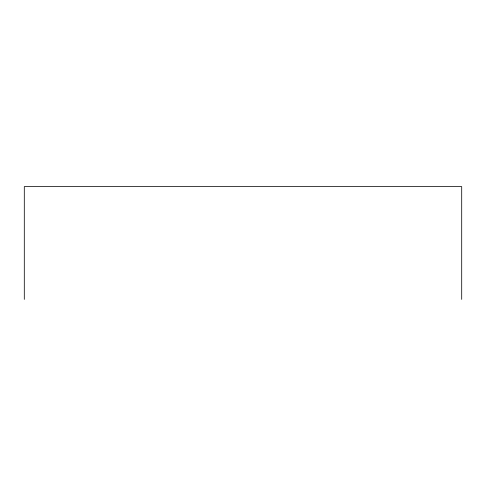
<?xml version="1.0" encoding="UTF-8"?>
<svg xmlns="http://www.w3.org/2000/svg" width="486" height="486" viewBox="0 0 486 486"><rect width="100%" height="100%" fill="white"/><g stroke="black" fill="none" stroke-linecap="round" stroke-linejoin="round"><path stroke-width="0.73" d="M461.7 299.388L461.7 186.612L24.3 186.612L24.3 299.388"/></g></svg>
